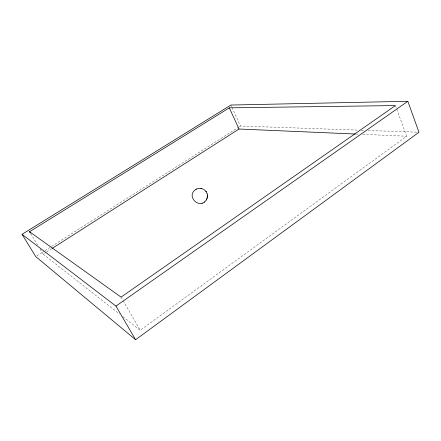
<?xml version="1.0" encoding="UTF-8"?>
<svg xmlns="http://www.w3.org/2000/svg" width="441" height="441" viewBox="0 0 441 441"><rect width="100%" height="100%" fill="white"/><g stroke="black" fill="none" stroke-linecap="round" stroke-linejoin="round"><path stroke-width="0.33" stroke-dasharray="2.21 1.65" d="M122.879 316.671L140.227 330.281L406.674 136.23L395.671 106.198M40.043 248.983L43.196 254.154L46.096 252.302M46.674 251.932L51.889 248.597M36.89 255.835L44.431 251.028M45.01 250.653L238.741 127.129M239.32 126.76L240.477 126.021L358.544 130.139M361.289 130.238L364.034 130.332M368.152 130.475L418.95 132.25M355.826 134.042L359.261 134.191M362.695 134.34L406.674 136.23M43.196 254.154L119.627 314.119M30.589 233.471L37.595 244.959M121.071 297.129L122.78 300.089M123.122 300.685L140.227 330.281M230.897 105.041L231.745 106.893M232.027 107.51L240.477 126.021"/><path stroke-width="0.66" d="M207.259 197.59L207.452 196.058M207.452 195.81L207.165 193.814M207.452 196.201L207.452 195.661M196.091 189.272C185.17 195.826 199.646 210.285 206.3 199.916M206.835 198.897L207.209 197.805M207.176 197.926L207.292 197.469M206.228 200.032L206.752 199.073M206.702 199.194L206.89 198.77M135.596 339.713L418.95 132.25L407.842 101.287L230.897 105.041L22.05 234.325L35.732 256.574L135.596 339.713L115.95 306.087L22.05 234.325M204.177 202.138L204.464 201.934M115.95 306.087L407.842 101.287M52.468 248.228L239.005 129.02L355.137 134.014M29.536 231.745L229.298 107.836L395.439 105.559L121.071 297.129L29.536 231.745L30.236 232.892M196.025 189.31L196.807 188.913M196.868 188.886L198.946 188.329L201.079 188.379M201.961 203.191L202.259 203.103M201.294 188.417L203.913 189.454L205.941 191.339M200.931 188.351L201.454 188.445M206.112 191.576L207.204 193.946M205.864 191.229L206.195 191.692M229.298 107.836L239.005 129.02"/></g></svg>
